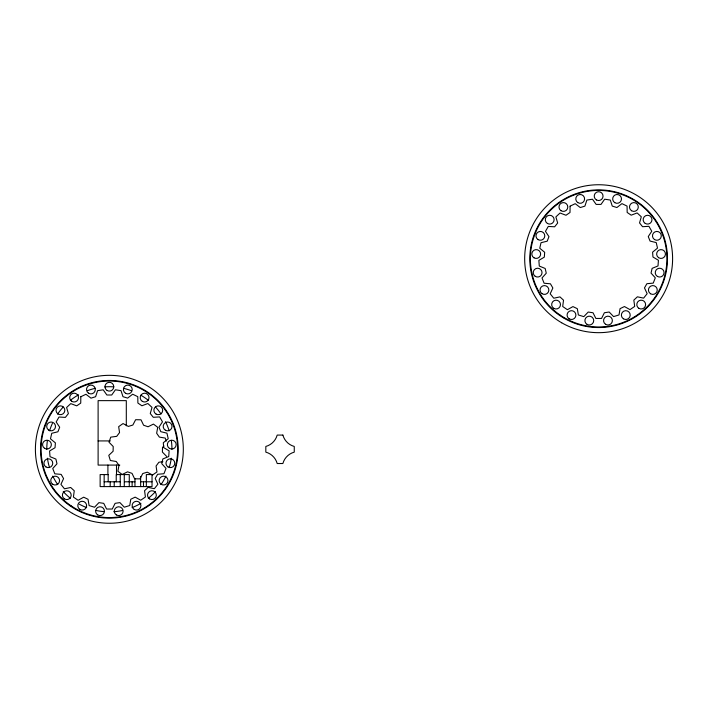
<?xml version="1.0" encoding="UTF-8"?>
<svg xmlns="http://www.w3.org/2000/svg" width="708" height="708" viewBox="0 0 708 708"><rect width="100%" height="100%" fill="white"/><g stroke="black" fill="none" stroke-linecap="round" stroke-linejoin="round"><path stroke-width="1.06" d="M163.937 445.987L162.495 447.368L162.406 452.085L166.61 456.377M162.875 461.713L158.911 462.244L156.07 466.014L156.955 471.953L152.547 475.033L147.273 472.174L142.759 473.555L139.98 478.882L134.608 478.785L132.015 473.369L127.555 471.829L122.174 474.502L117.882 471.271L118.971 465.368L116.262 461.501L110.342 460.501L108.775 455.368L113.121 451.226L113.209 446.509L109.005 442.217L110.749 437.137L116.705 436.349L119.546 432.579L118.661 426.641L123.059 423.561L128.343 426.42L132.856 425.039L135.635 419.711L141.007 419.809L143.6 425.225L148.061 426.765L153.441 424.092L157.734 427.322L156.645 433.225L159.353 437.093L165.274 438.093L166.212 441.173M98.111 440.925L110.306 440.925M119.794 465.085L98.111 465.085L98.111 400.639L126.307 400.639L126.307 425.818M104.156 481.794L120.254 481.794M124.528 481.794L134.963 481.794M140.653 481.794L152.034 481.794M146.344 486.6L146.344 474.572L152.034 474.572L152.034 486.6L100.138 486.6L100.138 474.572L108.182 474.572L108.182 481.794M143.494 481.794L143.494 486.6M140.653 476.634L140.653 486.6M134.963 478.696L134.963 486.6M132.122 481.794L132.122 486.6M129.272 486.6L129.272 474.572L116.227 474.572L116.227 481.794M124.272 474.572L124.272 486.6M120.254 474.572L120.254 486.6M116.501 465.085L116.501 474.758M114.218 481.794L114.218 486.6M110.191 481.794L110.191 486.6M107.908 465.085L107.908 474.758M104.156 474.572L104.156 486.6M171.309 458.2A62.578 62.578 0 0 1 169.407 466.926M165.911 476.103A62.578 62.578 0 0 1 161.017 484.617M155.468 491.609A62.578 62.578 0 0 1 148.282 498.308M140.91 503.344A62.578 62.578 0 0 1 132.069 507.609M122.661 510.45A62.578 62.578 0 0 1 113.829 511.716M104.005 511.645A62.578 62.578 0 0 1 96.058 510.45M86.659 507.609A62.578 62.578 0 0 1 79.367 504.22M70.437 498.308A62.578 62.578 0 0 1 63.251 491.609M57.702 484.617A62.578 62.578 0 0 1 52.808 476.103M49.312 466.926A62.578 62.578 0 0 1 47.418 458.2M46.781 449.297A62.578 62.578 0 0 1 47.418 440.385M49.569 430.809A62.578 62.578 0 0 1 52.436 423.296M57.702 413.968A62.578 62.578 0 0 1 63.251 406.976M70.437 400.286A62.578 62.578 0 0 1 78.588 394.799M87.491 390.657A62.578 62.578 0 0 1 95.191 388.338M104.899 386.869A62.578 62.578 0 0 1 113.829 386.869M123.537 388.338A62.578 62.578 0 0 1 131.228 390.657M140.91 395.25A62.578 62.578 0 0 1 148.282 400.286M155.468 406.976A62.578 62.578 0 0 1 161.017 413.968M165.522 421.685A62.578 62.578 0 0 1 169.15 430.809M171.309 440.385A62.578 62.578 0 0 1 171.947 449.297M80.818 396.737L80.739 403.1L76.721 405.843L70.765 403.613L66.596 407.489L68.393 413.587L65.366 417.393L59.012 417.021L56.171 421.95L59.684 427.251L57.914 431.774L51.737 433.296L50.48 438.836L55.392 442.872L55.038 447.721L49.578 450.987L50.011 456.66L55.897 459.067L56.985 463.802L52.737 468.537L54.817 473.829L61.153 474.387L63.587 478.599L60.923 484.369L64.472 488.812L70.694 487.485L74.26 490.786L73.411 497.087L78.119 500.29L83.668 497.184L88.049 499.29L89.093 505.565L94.536 507.238L98.925 502.627L103.731 503.353L106.581 509.034L112.271 509.034L115.112 503.335L119.909 502.609L124.316 507.202L129.75 505.521L130.785 499.246L135.157 497.131L140.715 500.22L145.414 497.016L144.556 490.706L148.114 487.396L154.335 488.715L157.875 484.263L155.194 478.493L157.618 474.289L163.955 473.705L166.026 468.413L161.769 463.687L162.84 458.952L168.725 456.536L169.141 450.854L163.681 447.606L163.309 442.757L168.221 438.712L166.946 433.163L160.769 431.668L158.99 427.145L162.486 421.835L159.636 416.906L153.291 417.295L150.255 413.499L152.034 407.392L147.857 403.525L141.901 405.772L137.883 403.038L137.786 396.675L132.662 394.214L127.626 398.108L122.988 396.684L121.015 390.639L115.386 389.798L111.731 395.002L106.873 395.002L103.209 389.807L97.58 390.666L95.624 396.71L90.978 398.153L85.942 394.267L80.818 396.737M570.099 206.152L570.011 212.506L566.002 215.25L560.046 213.019L555.877 216.896L557.665 223.002L554.638 226.799L548.293 226.427L545.452 231.357L548.966 236.658L547.195 241.189L541.018 242.702L539.753 248.251L544.673 252.278L544.319 257.128L538.859 260.394L539.292 266.066L545.178 268.474L546.266 273.208L542.009 277.943L544.098 283.235L550.435 283.802L552.868 288.006L550.196 293.776L553.753 298.218L559.975 296.891L563.533 300.192L562.692 306.502L567.391 309.697L572.949 306.591L577.33 308.697L578.374 314.971L583.808 316.644L588.206 312.042L593.012 312.759L595.862 318.441L601.552 318.441L604.384 312.75L609.19 312.016L613.588 316.609L619.022 314.927L620.058 308.653L624.438 306.537L629.996 309.626L634.695 306.422L633.828 300.121L637.386 296.811L643.616 298.13L647.156 293.67L644.475 287.908L646.9 283.696L653.236 283.12L655.307 277.819L651.041 273.102L652.121 268.359L658.006 265.942L658.422 260.27L652.962 257.013L652.59 252.163L657.502 248.119L656.227 242.579L650.05 241.074L648.271 236.552L651.767 231.242L648.917 226.321L642.563 226.702L639.536 222.914L641.315 216.798L637.138 212.94L631.182 215.179L627.164 212.444L627.067 206.09L621.934 203.621L616.907 207.524L612.261 206.09L610.296 200.045L604.667 199.205L601.012 204.408L596.154 204.417L592.481 199.214L586.861 200.072L584.905 206.125L580.259 207.559L575.223 203.674L570.099 206.152M282.881 435.075L277.191 435.075A16.213 16.213 0 0 1 265.819 446.447L265.819 452.138A16.213 16.213 0 0 1 277.191 463.519L282.881 463.519A16.213 16.213 0 0 1 294.262 452.138L294.262 446.447A16.213 16.213 0 0 1 282.881 435.075M72.384 513.344A73.959 73.959 0 0 0 183.319 449.297A73.959 73.959 0 0 0 72.384 385.24A73.959 73.959 0 0 0 72.384 513.344M69.72 505.583A68.844 68.844 0 0 0 177.92 455.483A68.844 68.844 0 0 0 80.438 386.825A68.844 68.844 0 0 0 69.72 505.583M71.127 505.857A68.269 68.269 0 0 0 177.46 454.12A68.269 68.269 0 0 0 79.491 387.904A68.269 68.269 0 0 0 71.127 505.857M107.156 390.533A4.407 4.407 0 0 0 113.767 386.71A4.407 4.407 0 0 0 107.156 382.895A4.407 4.407 0 0 0 107.156 390.533M88.42 393.126A4.407 4.407 0 0 0 95.315 389.834A4.407 4.407 0 0 0 89.013 385.515A4.407 4.407 0 0 0 88.42 393.126M71.588 401.206A4.407 4.407 0 0 0 78.499 397.958A4.407 4.407 0 0 0 72.225 393.595A4.407 4.407 0 0 0 71.588 401.206M57.879 413.87A4.407 4.407 0 0 0 64.817 410.693A4.407 4.407 0 0 0 58.596 406.268A4.407 4.407 0 0 0 57.879 413.87M48.551 430.022A4.407 4.407 0 0 0 55.489 426.853A4.407 4.407 0 0 0 49.277 422.419A4.407 4.407 0 0 0 48.551 430.022M44.471 448.261A4.407 4.407 0 0 0 51.348 444.951A4.407 4.407 0 0 0 45.038 440.65A4.407 4.407 0 0 0 44.471 448.261M45.94 466.917A4.407 4.407 0 0 0 52.746 463.457A4.407 4.407 0 0 0 46.356 459.288A4.407 4.407 0 0 0 45.94 466.917M52.746 484.281A4.407 4.407 0 0 0 59.569 480.829A4.407 4.407 0 0 0 53.171 476.652A4.407 4.407 0 0 0 52.746 484.281M64.34 498.839A4.407 4.407 0 0 0 71.189 495.458A4.407 4.407 0 0 0 64.844 491.219A4.407 4.407 0 0 0 64.34 498.839M79.739 509.326A4.407 4.407 0 0 0 86.606 505.999A4.407 4.407 0 0 0 80.278 501.715A4.407 4.407 0 0 0 79.739 509.326M97.607 514.858A4.407 4.407 0 0 0 104.439 511.441A4.407 4.407 0 0 0 98.058 507.238A4.407 4.407 0 0 0 97.607 514.858M116.36 514.92A4.407 4.407 0 0 0 123.095 511.326A4.407 4.407 0 0 0 116.616 507.291A4.407 4.407 0 0 0 116.36 514.92M134.201 509.433A4.407 4.407 0 0 0 140.919 505.804A4.407 4.407 0 0 0 134.423 501.804A4.407 4.407 0 0 0 134.201 509.433M149.583 498.901A4.407 4.407 0 0 0 156.335 495.335A4.407 4.407 0 0 0 149.866 491.272A4.407 4.407 0 0 0 149.583 498.901M161.176 484.299A4.407 4.407 0 0 0 167.964 480.794A4.407 4.407 0 0 0 161.53 476.67A4.407 4.407 0 0 0 161.176 484.299M168.017 466.944A4.407 4.407 0 0 0 174.779 463.404A4.407 4.407 0 0 0 168.327 459.315A4.407 4.407 0 0 0 168.017 466.944M169.504 448.403A4.407 4.407 0 0 0 176.177 444.686A4.407 4.407 0 0 0 169.619 440.765A4.407 4.407 0 0 0 169.504 448.403M165.398 430.243A4.407 4.407 0 0 0 172.026 426.446A4.407 4.407 0 0 0 165.424 422.605A4.407 4.407 0 0 0 165.398 430.243M156.052 414.074A4.407 4.407 0 0 0 162.698 410.313A4.407 4.407 0 0 0 156.114 406.436A4.407 4.407 0 0 0 156.052 414.074M142.335 401.365A4.407 4.407 0 0 0 149.025 397.675A4.407 4.407 0 0 0 142.485 393.728A4.407 4.407 0 0 0 142.335 401.365M125.528 393.267A4.407 4.407 0 0 0 132.219 389.586A4.407 4.407 0 0 0 125.679 385.63A4.407 4.407 0 0 0 125.528 393.267M560.409 315.264A68.269 68.269 0 0 0 666.741 263.535A68.269 68.269 0 0 0 568.772 197.311A68.269 68.269 0 0 0 560.409 315.264M614.827 202.692A4.407 4.407 0 0 0 621.491 198.966A4.407 4.407 0 0 0 614.933 195.054A4.407 4.407 0 0 0 614.827 202.692M631.589 210.754A4.407 4.407 0 0 0 638.297 207.117A4.407 4.407 0 0 0 631.793 203.116A4.407 4.407 0 0 0 631.589 210.754M645.209 223.409A4.407 4.407 0 0 0 651.971 219.869A4.407 4.407 0 0 0 645.519 215.781A4.407 4.407 0 0 0 645.209 223.409M654.484 239.534A4.407 4.407 0 0 0 661.299 236.083A4.407 4.407 0 0 0 654.9 231.905A4.407 4.407 0 0 0 654.484 239.534M658.59 257.685A4.407 4.407 0 0 0 665.449 254.331A4.407 4.407 0 0 0 659.104 250.066A4.407 4.407 0 0 0 658.59 257.685M657.405 276.43A4.407 4.407 0 0 0 664.06 272.677A4.407 4.407 0 0 0 657.484 268.792A4.407 4.407 0 0 0 657.405 276.43M650.546 293.758A4.407 4.407 0 0 0 657.245 290.103A4.407 4.407 0 0 0 650.723 286.129A4.407 4.407 0 0 0 650.546 293.758M638.864 308.316A4.407 4.407 0 0 0 645.616 304.741A4.407 4.407 0 0 0 639.147 300.679A4.407 4.407 0 0 0 638.864 308.316M623.394 318.786A4.407 4.407 0 0 0 630.2 315.317A4.407 4.407 0 0 0 623.783 311.166A4.407 4.407 0 0 0 623.394 318.786M605.517 324.255A4.407 4.407 0 0 0 612.367 320.874A4.407 4.407 0 0 0 606.013 316.635A4.407 4.407 0 0 0 605.517 324.255M587.082 324.388A4.407 4.407 0 0 0 593.72 320.618A4.407 4.407 0 0 0 587.136 316.75A4.407 4.407 0 0 0 587.082 324.388M569.205 318.865A4.407 4.407 0 0 0 575.896 315.175A4.407 4.407 0 0 0 569.356 311.228A4.407 4.407 0 0 0 569.205 318.865M553.736 308.325A4.407 4.407 0 0 0 560.479 304.732A4.407 4.407 0 0 0 554.001 300.688A4.407 4.407 0 0 0 553.736 308.325M542.054 293.705A4.407 4.407 0 0 0 548.842 290.209A4.407 4.407 0 0 0 542.425 286.076A4.407 4.407 0 0 0 542.054 293.705M535.195 276.306A4.407 4.407 0 0 0 542.027 272.899A4.407 4.407 0 0 0 535.655 268.686A4.407 4.407 0 0 0 535.195 276.306M534.018 257.836A4.407 4.407 0 0 0 540.638 254.039A4.407 4.407 0 0 0 534.044 250.198A4.407 4.407 0 0 0 534.018 257.836M538.115 239.623A4.407 4.407 0 0 0 544.788 235.914A4.407 4.407 0 0 0 538.248 231.985A4.407 4.407 0 0 0 538.115 239.623M547.39 223.436A4.407 4.407 0 0 0 554.116 219.816A4.407 4.407 0 0 0 547.62 215.798A4.407 4.407 0 0 0 547.39 223.436M561.01 210.71A4.407 4.407 0 0 0 567.789 207.187A4.407 4.407 0 0 0 561.356 203.081A4.407 4.407 0 0 0 561.01 210.71M577.772 202.585A4.407 4.407 0 0 0 584.596 199.16A4.407 4.407 0 0 0 578.215 194.966A4.407 4.407 0 0 0 577.772 202.585M596.437 199.939A4.407 4.407 0 0 0 603.048 196.125A4.407 4.407 0 0 0 596.437 192.302A4.407 4.407 0 0 0 596.437 199.939M561.656 322.76A73.959 73.959 0 0 0 672.6 258.703A73.959 73.959 0 0 0 561.656 194.656A73.959 73.959 0 0 0 561.656 322.76M564.223 318.326A68.844 68.844 0 0 0 667.476 258.703A68.844 68.844 0 0 0 564.223 199.09A68.844 68.844 0 0 0 564.223 318.326"/></g></svg>
